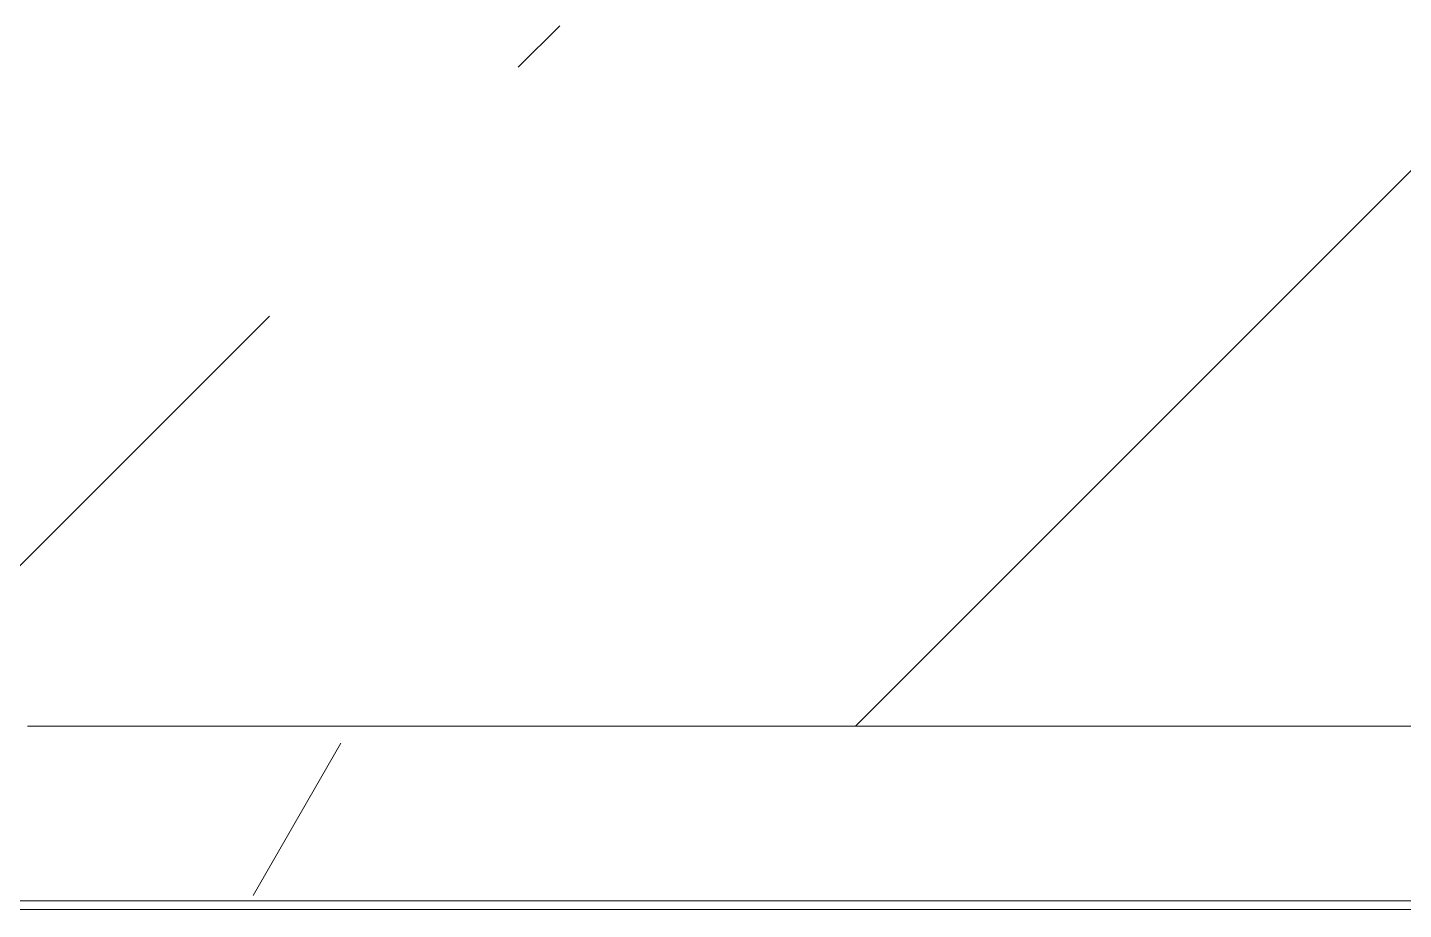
# Model space of a CAD drawing. Header units: millimetres. Extents: x -1178 to 415037, y -3506 to 42334.
# Drawn here: x 3023.2 to 3180.8, y 7659 to 7760 of the extents above; entities that cross this region are included whole.
import ezdxf

# ---------------------------------------------------------------- set-up
doc = ezdxf.new("R2010")
doc.units = ezdxf.units.MM
for name, color, linetype, lineweight in [('A-FLOR', 7, 'Continuous', 9), ('A-WALL', 7, 'Continuous', 5), ('I-WALL', 7, 'Continuous', 5)]:
    doc.layers.add(name, color=color, linetype=linetype, lineweight=lineweight)
doc.layers.add('A-WALL-FNSH-1', color=9, linetype='Continuous', lineweight=5, true_color=0x808080)

msp = doc.modelspace()

# ---------------------------------------------------------------- hatches: boundary and pattern name
at = {"layer": 'I-WALL'}
h = msp.add_hatch(dxfattribs=at)
h.set_pattern_fill('FP_1', color=256, style=0, pattern_type=2)
h.set_pattern_definition([(45, (0, 0), (-114.0493, 114.0493), []), (45, (114.05, 0), (-114.0493, 114.0493), [201.612, -40.322, 6.706, -33.617])])
h.paths.add_polyline_path([(3510, 7680), (3510, 7900), (2968.22, 7900), (2968.22, 7680), (3490, 7680)])
h.paths.add_polyline_path([(708.72, 7680), (1568.22, 7680), (1568.22, 7900), (110, 7900), (110, 7680), (130, 7680)])
h = msp.add_hatch(dxfattribs=at)
h.set_pattern_fill('FP_191', color=256, style=0, pattern_type=2)
h.set_pattern_definition([(0, (0, 0), (243.84, 60.96), [20.117, -162.763, 20.117, -162.763, -975.36]), (0, (0, 0), (243.84, 60.96), [-365.76, 20.117, -345.643, 20.117, -162.763, -426.72]), (0, (0, 0), (243.84, 60.96), [-914.4, 20.117, -101.803, 20.117, -284.683]), (120, (91.44, 30.48), (-174.7129, 180.69163), [20.117, -162.763, 20.117, -162.763, -975.36]), (120, (91.44, 30.48), (-174.7129, 180.69163), [-365.76, 20.117, -345.643, 20.117, -162.763, -426.72]), (120, (91.44, 30.48), (-174.7129, 180.69163), [-914.4, 20.117, -101.803, 20.117, -284.683]), (240, (121.92, 152.4), (-69.1271, -241.65163), [20.117, -162.763, 20.117, -162.763, -975.36]), (240, (121.92, 152.4), (-69.1271, -241.65163), [-365.76, 20.117, -345.643, 20.117, -162.763, -426.72]), (240, (121.92, 152.4), (-69.1271, -241.65163), [-914.4, 20.117, -101.803, 20.117, -284.683])])
h.paths.add_polyline_path([(110, 7660), (1568.22, 7660), (1568.22, 7672), (1513.22, 7672), (1513.22, 7680), (110, 7680)])
h.paths.add_polyline_path([(3287.55, 7660), (3490, 7660), (3490, 7680), (3023.22, 7680), (3023.22, 7672), (2968.22, 7672), (2968.22, 7660), (3023.22, 7660)])

# ---------------------------------------------------------------- linework, layer by layer
at = {"layer": 'A-FLOR'}
msp.add_line((2941.59, 7660), (3490, 7660), dxfattribs=at)
at = {"layer": 'A-WALL'}
msp.add_line((3023.22, 7680), (3510, 7680), dxfattribs=at)
at = {"layer": 'A-WALL-FNSH-1'}
msp.add_line((2968.22, 7659), (3489, 7659), dxfattribs=at)

doc.saveas('drawing.dxf')
